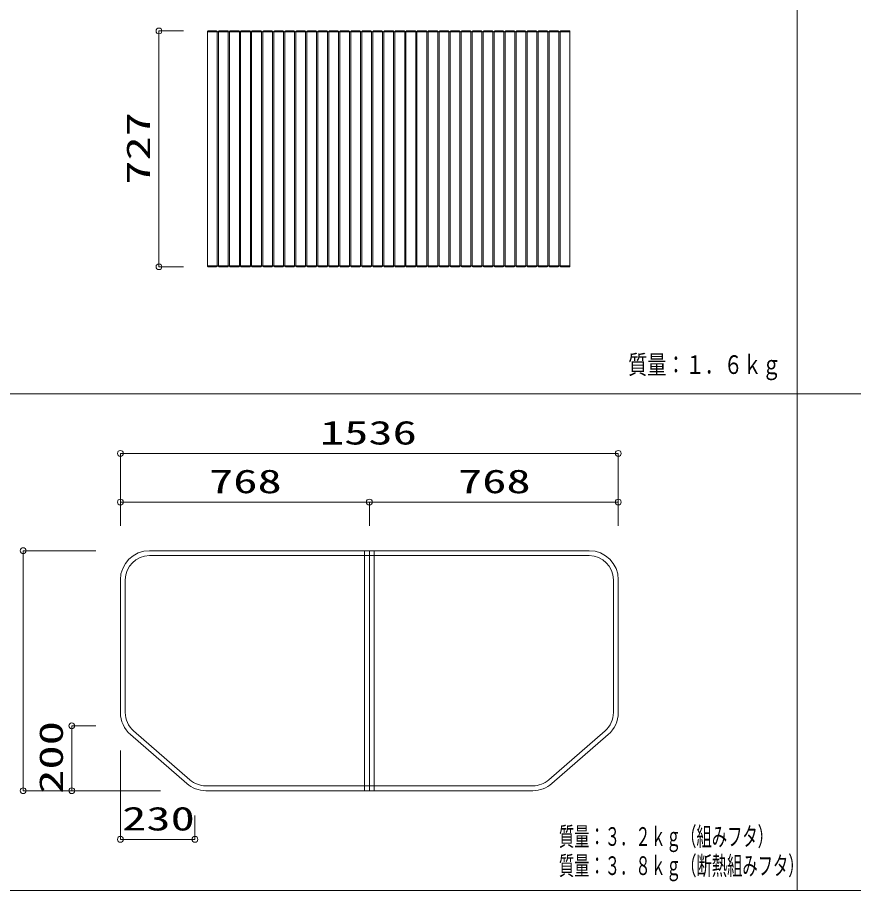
# Model space of a CAD drawing. Units: millimetres on the paper. Extents: x -305 to 305, y -152 to 152.
# Drawn here: x -205.4 to -119.4, y -21.1 to 68.7 of the extents above; entities that cross this region are included whole.
import ezdxf
from ezdxf.enums import TextEntityAlignment as Align

# ---------------------------------------------------------------- set-up
doc = ezdxf.new("R2010")
doc.units = ezdxf.units.MM
doc.layers.add('0-0_0', color=7, linetype='Continuous', lineweight=9)
doc.layers.add('0-1_VIEW0004', color=7, linetype='Continuous', lineweight=9)
doc.styles.add('ＭＳ ゴシック', font='')
doc.styles.get('ＭＳ ゴシック').set_extended_font_data('MS Gothic')

# ---------------------------------------------------------------- blocks, each defined once
blk = doc.blocks.new('DTL0004')
at = {"layer": '0-0_0'}
for p, q in [((-557, 0), (-531, 0)), ((-523, 0), (-497, 0)), ((-489, 0), (-463, 0)), ((-455, 0), (-429, 0)), ((-421, 0), (-395, 0)), ((-387, 0), (-361, 0)), ((-353, 0), (-327, 0)), ((-319, 0), (-293, 0)), ((-285, 0), (-259, 0)), ((-251, 0), (-225, 0)), ((-217, 0), (-191, 0)), ((-183, 0), (-157, 0)), ((-149, 0), (-123, 0)), ((-115, 0), (-89, 0)), ((-81, 0), (-55, 0)), ((-47, 0), (-21, 0)), ((-13, 0), (13, 0)), ((21, 0), (47, 0)), ((55, 0), (81, 0)), ((89, 0), (115, 0)), ((123, 0), (149, 0)), ((157, 0), (183, 0)), ((191, 0), (217, 0)), ((225, 0), (251, 0)), ((259, 0), (285, 0)), ((293, 0), (319, 0)), ((327, 0), (353, 0)), ((361, 0), (387, 0)), ((395, 0), (421, 0)), ((429, 0), (455, 0)), ((463, 0), (489, 0)), ((497, 0), (523, 0)), ((531, 0), (557, 0)), ((-559, -2), (-559, -725)), ((-559, -3), (559, -3)), ((-529, -2), (-529, -363.5)), ((-525, -2), (-525, -363.5)), ((-495, -2), (-495, -363.5)), ((-491, -2), (-491, -363.5)), ((-461, -2), (-461, -363.5)), ((-457, -2), (-457, -363.5)), ((-427, -2), (-427, -363.5)), ((-423, -2), (-423, -363.5)), ((-393, -2), (-393, -363.5)), ((-389, -2), (-389, -363.5)), ((-359, -2), (-359, -363.5)), ((-355, -2), (-355, -363.5)), ((-325, -2), (-325, -363.5)), ((-321, -2), (-321, -363.5)), ((-291, -2), (-291, -363.5)), ((-287, -2), (-287, -363.5)), ((-257, -2), (-257, -363.5)), ((-253, -2), (-253, -363.5)), ((-223, -2), (-223, -363.5)), ((-219, -2), (-219, -363.5)), ((-189, -2), (-189, -363.5)), ((-185, -2), (-185, -363.5)), ((-155, -2), (-155, -363.5)), ((-151, -2), (-151, -363.5)), ((-121, -2), (-121, -363.5)), ((-117, -2), (-117, -363.5)), ((-87, -2), (-87, -363.5)), ((-83, -2), (-83, -363.5)), ((-53, -2), (-53, -363.5)), ((-19, -2), (-19, -363.5)), ((-15, -2), (-15, -363.5)), ((15, -2), (15, -363.5)), ((49, -2), (49, -363.5)), ((53, -2), (53, -363.5)), ((83, -2), (83, -363.5)), ((117, -2), (117, -363.5)), ((121, -2), (121, -363.5)), ((151, -2), (151, -363.5)), ((185, -2), (185, -363.5)), ((189, -2), (189, -363.5)), ((219, -2), (219, -363.5)), ((253, -2), (253, -363.5)), ((257, -2), (257, -363.5)), ((287, -2), (287, -363.5)), ((321, -2), (321, -363.5)), ((325, -2), (325, -363.5)), ((355, -2), (355, -363.5)), ((359, -2), (359, -363.5)), ((389, -2), (389, -363.5)), ((393, -2), (393, -363.5)), ((423, -2), (423, -363.5)), ((427, -2), (427, -363.5)), ((457, -2), (457, -363.5)), ((461, -2), (461, -363.5)), ((491, -2), (491, -363.5)), ((495, -2), (495, -363.5)), ((525, -2), (525, -363.5)), ((529, -2), (529, -363.5)), ((559, -2), (559, -725)), ((-529, -363.5), (-529, -725)), ((-525, -363.5), (-525, -725)), ((-495, -363.5), (-495, -725)), ((-491, -363.5), (-491, -725)), ((-461, -363.5), (-461, -725)), ((-457, -363.5), (-457, -725)), ((-427, -363.5), (-427, -725)), ((-423, -363.5), (-423, -725)), ((-393, -363.5), (-393, -725)), ((-389, -363.5), (-389, -725)), ((-359, -363.5), (-359, -725)), ((-355, -363.5), (-355, -725)), ((-325, -363.5), (-325, -725)), ((-321, -363.5), (-321, -725)), ((-291, -363.5), (-291, -725)), ((-287, -363.5), (-287, -725)), ((-257, -363.5), (-257, -725)), ((-253, -363.5), (-253, -725)), ((-223, -363.5), (-223, -725)), ((-219, -363.5), (-219, -725)), ((-189, -363.5), (-189, -725)), ((-185, -363.5), (-185, -725)), ((-155, -363.5), (-155, -725)), ((-151, -363.5), (-151, -725)), ((-121, -363.5), (-121, -725)), ((-117, -363.5), (-117, -725)), ((-87, -363.5), (-87, -725)), ((-83, -363.5), (-83, -725)), ((-53, -363.5), (-53, -725)), ((-19, -363.5), (-19, -725)), ((-15, -363.5), (-15, -725)), ((15, -363.5), (15, -725)), ((49, -363.5), (49, -725)), ((53, -363.5), (53, -725)), ((83, -363.5), (83, -725)), ((117, -363.5), (117, -725)), ((121, -363.5), (121, -725)), ((151, -363.5), (151, -725)), ((185, -363.5), (185, -725)), ((189, -363.5), (189, -725)), ((219, -363.5), (219, -725)), ((253, -363.5), (253, -725)), ((257, -363.5), (257, -725)), ((287, -363.5), (287, -725)), ((321, -363.5), (321, -725)), ((325, -363.5), (325, -725)), ((355, -363.5), (355, -725)), ((359, -363.5), (359, -725)), ((389, -363.5), (389, -725)), ((393, -363.5), (393, -725)), ((423, -363.5), (423, -725)), ((427, -363.5), (427, -725)), ((457, -363.5), (457, -725)), ((461, -363.5), (461, -725)), ((491, -363.5), (491, -725)), ((495, -363.5), (495, -725)), ((525, -363.5), (525, -725)), ((529, -363.5), (529, -725)), ((-559, -724), (559, -724)), ((-557, -727), (-531, -727)), ((-523, -727), (-497, -727)), ((-489, -727), (-463, -727)), ((-455, -727), (-429, -727)), ((-421, -727), (-395, -727)), ((-387, -727), (-361, -727)), ((-353, -727), (-327, -727)), ((-319, -727), (-293, -727)), ((-285, -727), (-259, -727)), ((-251, -727), (-225, -727)), ((-217, -727), (-191, -727)), ((-183, -727), (-157, -727)), ((-149, -727), (-123, -727)), ((-115, -727), (-89, -727)), ((-81, -727), (-55, -727)), ((-47, -727), (-21, -727)), ((-13, -727), (13, -727)), ((21, -727), (47, -727)), ((55, -727), (81, -727)), ((89, -727), (115, -727)), ((123, -727), (149, -727)), ((157, -727), (183, -727)), ((191, -727), (217, -727)), ((225, -727), (251, -727)), ((259, -727), (285, -727)), ((293, -727), (319, -727)), ((327, -727), (353, -727)), ((361, -727), (387, -727)), ((395, -727), (421, -727)), ((429, -727), (455, -727)), ((463, -727), (489, -727)), ((497, -727), (523, -727)), ((531, -727), (557, -727))]:
    blk.add_line(p, q, dxfattribs=at)
for points in [[(-49, -2), (-49, -363.5), (-49, -725)], [(19, -2), (19, -363.5), (19, -725)], [(87, -2), (87, -363.5), (87, -725)], [(155, -2), (155, -363.5), (155, -725)], [(223, -2), (223, -363.5), (223, -725)], [(291, -2), (291, -363.5), (291, -725)]]:
    blk.add_lwpolyline(points, dxfattribs=at)
for centre, start, end in [((-557, -2), 90, 180), ((-531, -2), 0, 90), ((-523, -2), 90, 180), ((-497, -2), 0, 90), ((-489, -2), 90, 180), ((-463, -2), 0, 90), ((-455, -2), 90, 180), ((-429, -2), 0, 90), ((-421, -2), 90, 180), ((-395, -2), 0, 90), ((-387, -2), 90, 180), ((-361, -2), 0, 90), ((-353, -2), 90, 180), ((-327, -2), 0, 90), ((-319, -2), 90, 180), ((-293, -2), 0, 90), ((-285, -2), 90, 180), ((-259, -2), 0, 90), ((-251, -2), 90, 180), ((-225, -2), 0, 90), ((-217, -2), 90, 180), ((-191, -2), 0, 90), ((-183, -2), 90, 180), ((-157, -2), 0, 90), ((-149, -2), 90, 180), ((-123, -2), 0, 90), ((-115, -2), 90, 180), ((-89, -2), 0, 90), ((-81, -2), 90, 180), ((-55, -2), 0, 90), ((-47, -2), 90, 180), ((-21, -2), 0, 90), ((-13, -2), 90, 180), ((13, -2), 0, 90), ((21, -2), 90, 180), ((47, -2), 0, 90), ((55, -2), 90, 180), ((81, -2), 0, 90), ((89, -2), 90, 180), ((115, -2), 0, 90), ((123, -2), 90, 180), ((149, -2), 0, 90), ((157, -2), 90, 180), ((183, -2), 0, 90), ((191, -2), 90, 180), ((217, -2), 0, 90), ((225, -2), 90, 180), ((251, -2), 0, 90), ((259, -2), 90, 180), ((285, -2), 0, 90), ((293, -2), 90, 180), ((319, -2), 0, 90), ((327, -2), 90, 180), ((353, -2), 0, 90), ((361, -2), 90, 180), ((387, -2), 0, 90), ((395, -2), 90, 180), ((421, -2), 0, 90), ((429, -2), 90, 180), ((455, -2), 0, 90), ((463, -2), 90, 180), ((489, -2), 0, 90), ((497, -2), 90, 180), ((523, -2), 0, 90), ((531, -2), 90, 180), ((557, -2), 0, 90), ((-557, -725), 180, 270), ((-531, -725), 270, 0), ((-523, -725), 180, 270), ((-497, -725), 270, 0), ((-489, -725), 180, 270), ((-463, -725), 270, 0), ((-455, -725), 180, 270), ((-429, -725), 270, 0), ((-421, -725), 180, 270), ((-395, -725), 270, 0), ((-387, -725), 180, 270), ((-361, -725), 270, 0), ((-353, -725), 180, 270), ((-327, -725), 270, 0), ((-319, -725), 180, 270), ((-293, -725), 270, 0), ((-285, -725), 180, 270), ((-259, -725), 270, 0), ((-251, -725), 180, 270), ((-225, -725), 270, 0), ((-217, -725), 180, 270), ((-191, -725), 270, 0), ((-183, -725), 180, 270), ((-157, -725), 270, 0), ((-149, -725), 180, 270), ((-123, -725), 270, 0), ((-115, -725), 180, 270), ((-89, -725), 270, 0), ((-81, -725), 180, 270), ((-55, -725), 270, 0), ((-47, -725), 180, 270), ((-21, -725), 270, 0), ((-13, -725), 180, 270), ((13, -725), 270, 0), ((21, -725), 180, 270), ((47, -725), 270, 0), ((55, -725), 180, 270), ((81, -725), 270, 0), ((89, -725), 180, 270), ((115, -725), 270, 0), ((123, -725), 180, 270), ((149, -725), 270, 0), ((157, -725), 180, 270), ((183, -725), 270, 0), ((191, -725), 180, 270), ((217, -725), 270, 0), ((225, -725), 180, 270), ((251, -725), 270, 0), ((259, -725), 180, 270), ((285, -725), 270, 0), ((293, -725), 180, 270), ((319, -725), 270, 0), ((327, -725), 180, 270), ((353, -725), 270, 0), ((361, -725), 180, 270), ((387, -725), 270, 0), ((395, -725), 180, 270), ((421, -725), 270, 0), ((429, -725), 180, 270), ((455, -725), 270, 0), ((463, -725), 180, 270), ((489, -725), 270, 0), ((497, -725), 180, 270), ((523, -725), 270, 0), ((531, -725), 180, 270), ((557, -725), 270, 0)]:
    blk.add_arc(centre, 2, start, end, dxfattribs=at)
blk = doc.blocks.new('_ORIGIN')
at = {"layer": '0-0_0'}
blk.add_line((0, 0), (-1, 0), dxfattribs=at)
blk.add_circle((0, 0), 0.5, dxfattribs=at)

msp = doc.modelspace()

# ---------------------------------------------------------------- linework, layer by layer
at = {"layer": '0-0_0', "color": 4}
for p, q in [((-125.171, 133.117), (-125.171, -21.069)), ((-267.171, 29.993), (102.444, 29.993)), ((-260.171, -21.069), (-35.171, -21.069))]:
    msp.add_line(p, q, dxfattribs=at)
at = {"layer": '0-1_VIEW0004'}
for p, q in [((-188.279, 67.274), (-190.804, 67.274)), ((-190.804, 66.674), (-190.804, 43.641)), ((-188.279, 43.041), (-190.804, 43.041)), ((-194.772, 16.399), (-194.772, 23.859)), ((-194.172, 23.859), (-144.172, 23.859)), ((-143.572, 16.399), (-143.572, 23.859)), ((-194.772, 17.715), (-194.772, 18.859)), ((-194.172, 18.859), (-169.772, 18.859)), ((-169.172, 16.399), (-169.172, 18.859)), ((-168.572, 18.859), (-144.172, 18.859)), ((-143.572, 16.399), (-143.572, 18.859)), ((-197.312, 13.859), (-204.771, 13.859)), ((-169.172, 13.859), (-191.772, 13.859)), ((-169.672, 13.859), (-169.672, -10.808)), ((-146.572, 13.859), (-169.172, 13.859)), ((-168.672, 13.859), (-168.672, -10.808)), ((-204.771, -10.208), (-204.771, 13.259)), ((-169.172, 13.359), (-191.772, 13.359)), ((-146.572, 13.359), (-169.172, 13.359)), ((-194.772, 10.859), (-194.772, -2.774)), ((-194.272, 10.859), (-194.272, -2.774)), ((-144.072, 10.859), (-144.072, -2.774)), ((-143.572, 10.859), (-143.572, -2.774)), ((-197.312, -4.141), (-199.771, -4.141)), ((-199.771, -10.208), (-199.771, -4.741)), ((-193.741, -5.038), (-187.952, -10.072)), ((-193.413, -4.661), (-187.624, -9.694)), ((-144.932, -4.661), (-150.72, -9.694)), ((-144.604, -5.038), (-150.392, -10.072)), ((-194.772, -6.681), (-194.772, -15.807)), ((-169.172, -10.308), (-185.983, -10.308)), ((-169.172, -10.308), (-152.361, -10.308)), ((-194.312, -10.808), (-204.771, -10.808)), ((-190.645, -10.808), (-199.771, -10.808)), ((-169.172, -10.808), (-152.361, -10.808)), ((-187.105, -13.348), (-187.105, -15.807)), ((-194.172, -15.807), (-187.705, -15.807))]:
    msp.add_line(p, q, dxfattribs=at)
msp.add_lwpolyline([(-169.172, 13.859), (-169.172, -10.808), (-185.983, -10.808)], dxfattribs=at)
for centre, radius, start, end in [((-191.772, 10.859), 3, 90, 180), ((-146.572, 10.859), 3, 0, 90), ((-191.772, 10.859), 2.5, 90, 180), ((-146.572, 10.859), 2.5, 0, 90), ((-191.772, -2.774), 3, 180, 228.99091), ((-191.772, -2.774), 2.5, 180, 228.99091), ((-146.572, -2.774), 2.5, 311.00909, 0), ((-146.572, -2.774), 3, 311.00909, 0), ((-185.983, -7.808), 2.5, 228.99091, 270), ((-152.361, -7.808), 2.5, 270, 311.00909), ((-185.983, -7.808), 3, 228.99091, 270), ((-152.361, -7.808), 3, 270, 311.00909)]:
    msp.add_arc(centre, radius, start, end, dxfattribs=at)

# ---------------------------------------------------------------- block references
at = {"layer": '0-1_VIEW0004', "xscale": 0.6, "yscale": 0.6}
for p, rotation in [((-190.804, 67.274), 90), ((-190.804, 43.041), 270), ((-194.772, 23.859), 180), ((-194.772, 18.859), 180), ((-169.172, 18.859), 180), ((-204.771, 13.859), 90), ((-199.771, -4.141), 90), ((-204.771, -10.808), 270), ((-199.771, -10.808), 270), ((-194.772, -15.807), 180)]:
    msp.add_blockref('_ORIGIN', p, dxfattribs=dict(at, rotation=rotation))
at = {"layer": '0-1_VIEW0004'}
for name, p, xscale, yscale in [('DTL0004', (-167.172, 67.274), 0.033333, 0.033333), ('_ORIGIN', (-143.572, 23.859), 0.6, 0.6), ('_ORIGIN', (-169.172, 18.859), 0.6, 0.6), ('_ORIGIN', (-143.572, 18.859), 0.6, 0.6), ('_ORIGIN', (-187.105, -15.807), 0.6, 0.6)]:
    msp.add_blockref(name, p, dxfattribs=dict(at, xscale=xscale, yscale=yscale))

# ---------------------------------------------------------------- texts
at = {"layer": '0-0_0', "style": 'ＭＳ ゴシック'}
for s, width, p in [('質量：１．６ｋｇ', 0.75, (-142.559, 31.445)), ('質量：３．２ｋｇ（組みフタ）', 0.6, (-149.678, -17.055)), ('質量：３．８ｋｇ（断熱組みフタ）', 0.6, (-149.678, -20.052))]:
    msp.add_text(s, height=1.921, dxfattribs=dict(at, width=width)).set_placement(p, align=Align.BOTTOM_LEFT)
at = {"layer": '0-1_VIEW0004', "style": 'ＭＳ ゴシック', "width": 1.5}
for s, p in [('727', (-190.98, 51.467)), ('200', (-199.948, -11.125))]:
    msp.add_text(s, height=2.441, rotation=90, dxfattribs=at).set_placement(p, align=Align.BOTTOM_LEFT)
for s, p in [('1536', (-174.25, 24.036)), ('768', (-185.654, 19.035)), ('768', (-160.054, 19.035)), ('230', (-194.589, -15.63))]:
    msp.add_text(s, height=2.441, dxfattribs=at).set_placement(p, align=Align.BOTTOM_LEFT)

doc.saveas('drawing.dxf')
